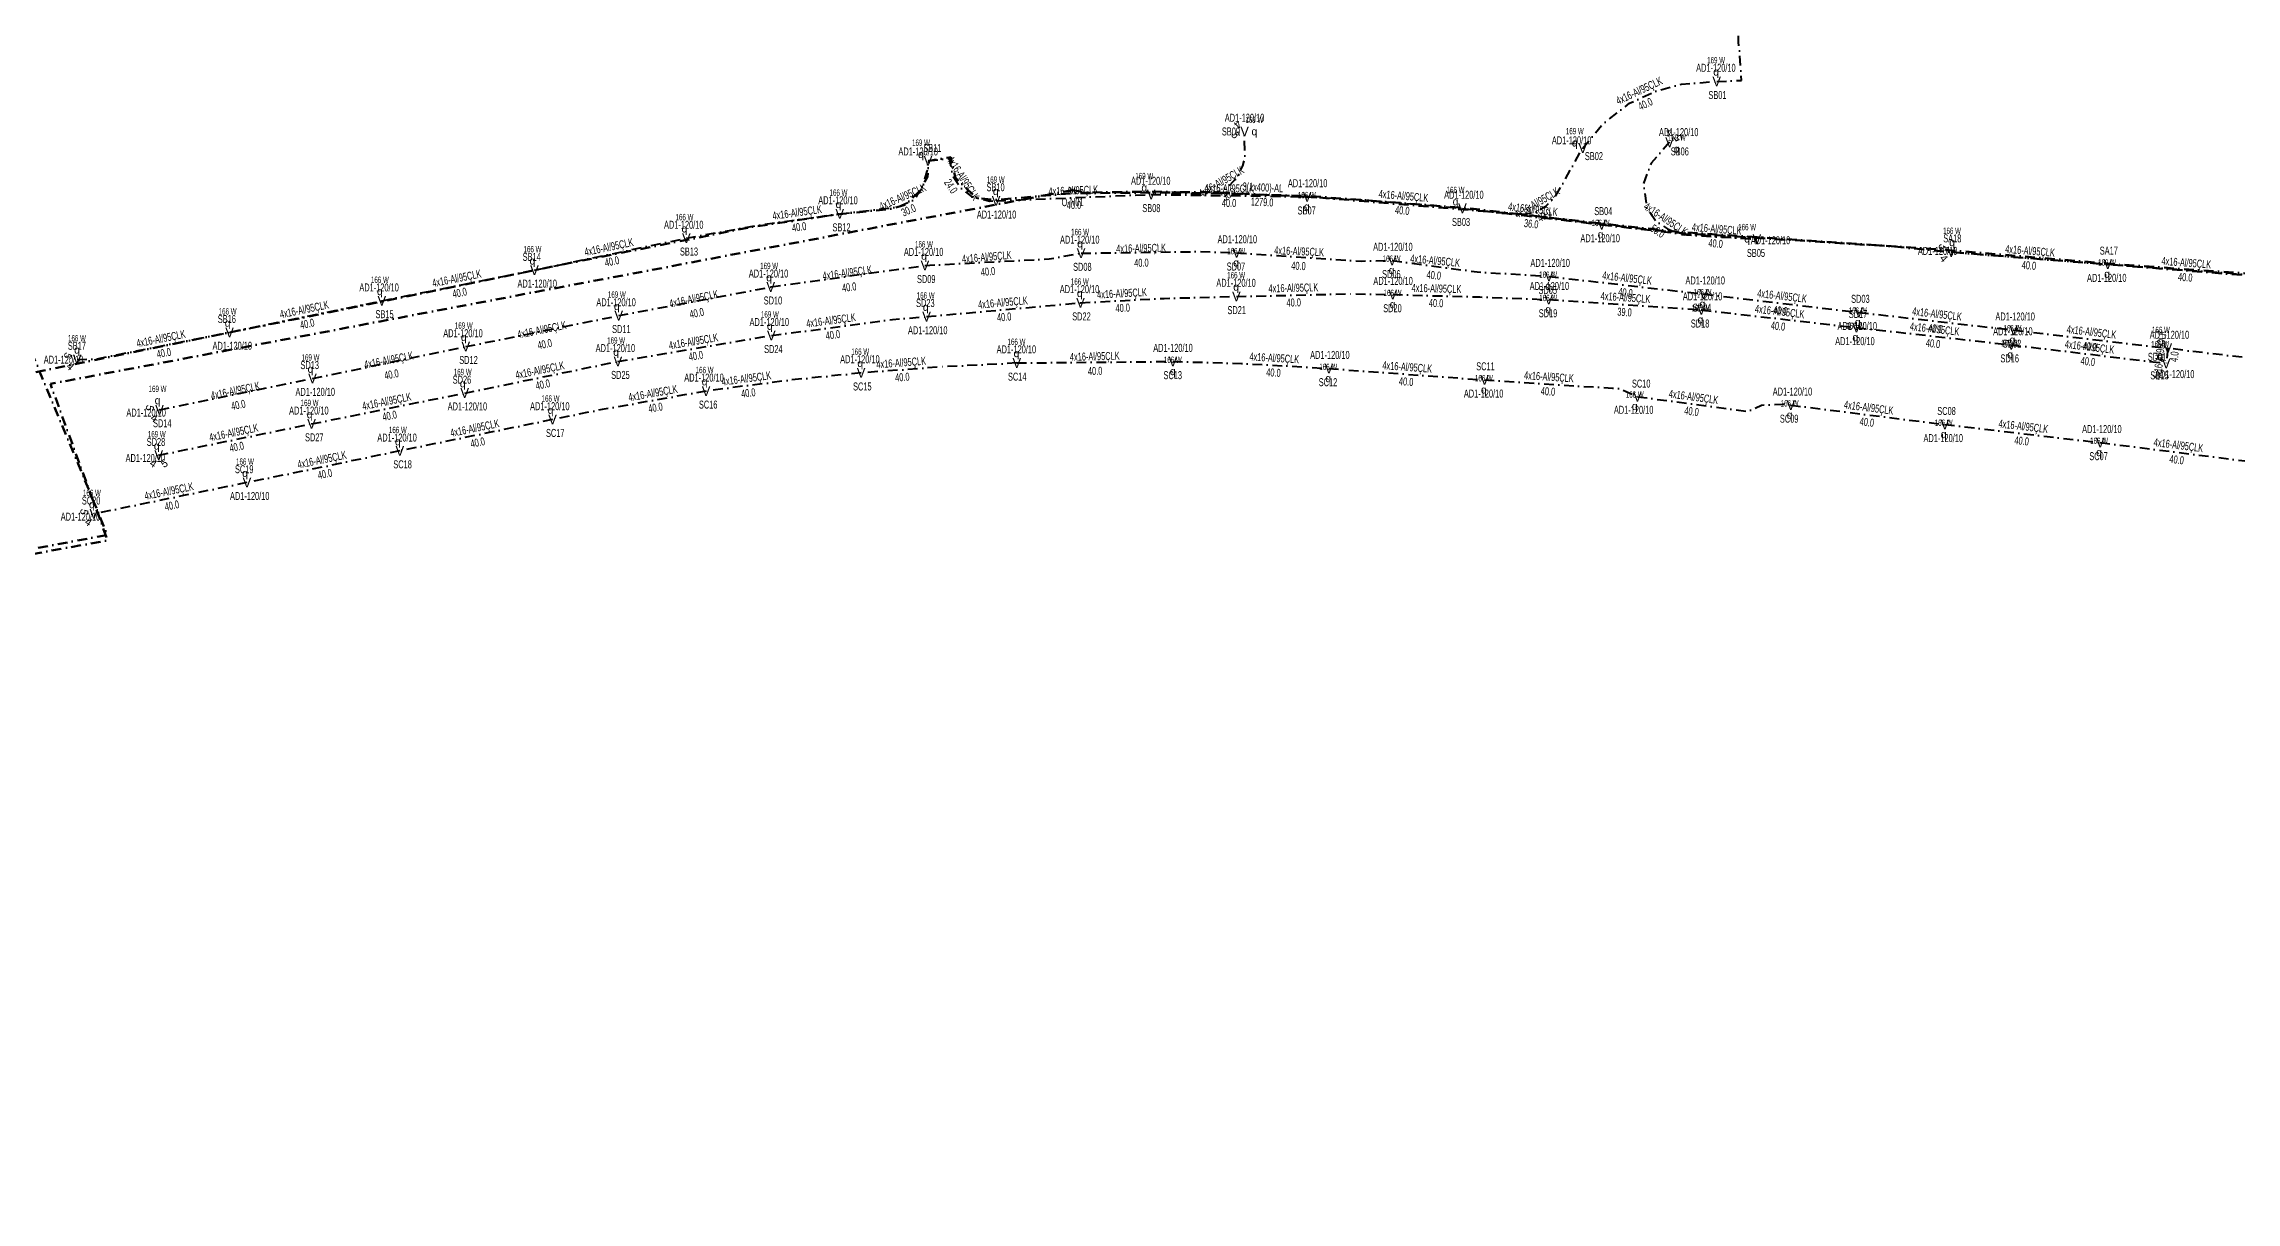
# Model space of a CAD drawing. Header units: millimetres. Extents: x 554556 to 559004, y 4084130 to 4087120.
# Drawn here: x 557210 to 557772, y 4085521 to 4085818 of the extents above; entities that cross this region are included whole.
import ezdxf
from ezdxf.enums import TextEntityAlignment as Align

# ---------------------------------------------------------------- set-up
doc = ezdxf.new("R2010")
doc.units = ezdxf.units.MM
doc.linetypes.add('DASHDOT', pattern=[5, 2.5, -1.25, 0, -1.25])
for name, color, linetype, lineweight in [('DIREK_AYD_YENI', 152, 'Continuous', 25), ('HAT_AYD_YERALTI_YENI', 4, 'DASHDOT', 40), ('HAT_OG_YERALTI_MEVCUT', 48, 'DASHDOT', 70), ('HAT_OG_YERALTI_YENI', 1, 'DASHDOT', 70), ('NODE_OG_YENI', 5, 'Continuous', 25)]:
    doc.layers.add(name, color=color, linetype=linetype, lineweight=lineweight)
doc.layers.add('LAMBA_GUCU', color=4, linetype='Continuous')
doc.styles.add('Direk', font='B_CAD')
doc.styles.get("Standard").update_dxf_attribs({"font": 'Arial'})

msp = doc.modelspace()

# ---------------------------------------------------------------- linework, layer by layer
at = {"layer": 'HAT_AYD_YERALTI_YENI', "flags": 128}
for points in [[(557638.451, 4085808.282), (557644.822442, 4085808.531393), (557644.083831, 4085818.379545), (557643.837627, 4085858.264562), (557650.33, 4085859.74)], [(557604.147227, 4085791.151812), (557609.267794, 4085797.368831), (557616.123023, 4085802.664405), (557622.651812, 4085805.747444), (557629.455942, 4085807.592808), (557638.451, 4085808.282)], [(557493.58227, 4085779.308669), (557509.25913, 4085779.647735), (557511.212187, 4085780.233652), (557513.779062, 4085781.740295), (557515.843721, 4085784.083963), (557517.071357, 4085786.650838), (557517.545671, 4085788.771299), (557517.517, 4085795.466)], [(557626.395159, 4085792.669202), (557621.640485, 4085787.34435), (557619.707238, 4085782.063285), (557620.555981, 4085775.839172), (557622.913599, 4085772.444202), (557625.837046, 4085770.510955), (557629.420626, 4085769.049231), (557648.752717, 4085767.810246)], [(557413.804612, 4085774.344181), (557428.594834, 4085776.070339), (557432.744242, 4085777.909281), (557435.007556, 4085781.162795), (557436.233517, 4085785.312203), (557436.422, 4085787.906)], [(557436.422, 4085787.906), (557441.817441, 4085788.548897), (557442.796759, 4085784.051287), (557444.90048, 4085780.859434), (557447.529298, 4085778.741081), (557452.291687, 4085777.609425), (557453.847715, 4085777.656577)], [(557573.328, 4085775.747), (557583.980968, 4085774.472993), (557588.138188, 4085774.082382), (557592.016401, 4085774.779902), (557594.694879, 4085776.342347), (557597.15015, 4085778.825519), (557603.728715, 4085790.454292), (557604.147227, 4085791.151812)], [(557453.847715, 4085777.656577), (557493.58227, 4085779.308669)], [(557493.58227, 4085779.308669), (557533.542, 4085778.694)], [(557533.542, 4085778.694), (557549.364033, 4085777.807597), (557566.78239, 4085776.347848), (557573.328, 4085775.747)], [(557573.328, 4085775.747), (557609.004193, 4085771.556352)], [(557374.506913, 4085768.104838), (557392.469393, 4085771.350901), (557413.804612, 4085774.344181)], [(557609.004193, 4085771.556352), (557627.911371, 4085769.413427), (557648.752717, 4085767.810246)], [(557335.593496, 4085759.887836), (557374.506913, 4085768.104838)], [(557435.623292, 4085761.100392), (557467.462052, 4085762.783864), (557475.618482, 4085764.240562)], [(557475.618482, 4085764.240562), (557506.144925, 4085764.669649), (557515.477169, 4085764.333302)], [(557515.477169, 4085764.333302), (557547.357408, 4085762.230507), (557555.307854, 4085762.391708)], [(557698.542483, 4085764.566137), (557738.647263, 4085761.423068)], [(557296.493076, 4085752.049381), (557335.593496, 4085759.887836)], [(557396.122362, 4085755.585446), (557435.623292, 4085761.100392)], [(557555.307854, 4085762.391708), (557577.059725, 4085759.473125), (557595.485, 4085758.288)], [(557595.485, 4085758.288), (557635.111718, 4085753.7819)], [(557738.647263, 4085761.423068), (557778.619887, 4085758.481966)], [(557357.176988, 4085748.240769), (557396.122362, 4085755.585446)], [(557475.477772, 4085751.541177), (557496.901444, 4085752.666126), (557515.413464, 4085753.156511)], [(557515.413464, 4085753.156511), (557544.68969, 4085753.827278), (557555.478152, 4085753.643384)], [(557555.478152, 4085753.643384), (557577.772356, 4085753.030081), (557595.426202, 4085752.355802)], [(557635.111718, 4085753.7819), (557674.867745, 4085749.081599)], [(557257.48626, 4085743.953425), (557296.493076, 4085752.049381)], [(557317.993283, 4085740.305615), (557357.176988, 4085748.240769)], [(557396.275, 4085743.145), (557427.314542, 4085747.232473), (557436.038, 4085747.987)], [(557436.038, 4085747.987), (557475.477772, 4085751.541177)], [(557595.426202, 4085752.355802), (557634.520279, 4085749.714141)], [(557634.520279, 4085749.714141), (557674.262513, 4085745.182515)], [(557674.867745, 4085749.081599), (557714.509197, 4085744.550024)], [(558117.395276, 4085700.127743), (558116.308191, 4085700.309783), (558117.754618, 4085709.266504), (558077.588452, 4085713.828312), (557996.237997, 4085723.227311), (557938.869754, 4085730.043236), (557879.198945, 4085736.842397), (557832.991537, 4085742.317539), (557799.428367, 4085745.706168), (557787.801319, 4085747.486386), (557786.187996, 4085735.970602), (557754.023748, 4085739.873239)], [(557218.439384, 4085737.020613), (557223.061259, 4085737.1003), (557257.48626, 4085743.953425)], [(557356.974037, 4085736.492587), (557396.275, 4085743.145)], [(557674.262513, 4085745.182515), (557713.925029, 4085740.760217)], [(557714.509197, 4085744.550024), (557754.023748, 4085739.873239)], [(557278.728455, 4085732.141841), (557317.993283, 4085740.305615)], [(557317.71696, 4085728.405947), (557356.974037, 4085736.492587)], [(557459.158, 4085736.112), (557440.099872, 4085735.121996), (557419.272608, 4085733.579926)], [(557459.158, 4085736.112), (557499.143554, 4085736.489698)], [(557499.143554, 4085736.489698), (557516.721861, 4085736.002001), (557533.319494, 4085735.058954), (557539.119235, 4085734.681735)], [(557713.925029, 4085740.760217), (557753.611067, 4085735.998151)], [(557754.023748, 4085739.873239), (557753.611067, 4085735.998151)], [(557239.54, 4085724.092), (557278.728455, 4085732.141841)], [(557419.272608, 4085733.579926), (557400.68846, 4085731.677669), (557379.562455, 4085728.904174)], [(557539.119235, 4085734.681735), (557578.985435, 4085731.762649)], [(557578.985435, 4085731.762649), (557611.736752, 4085729.64486), (557613.689809, 4085729.505356), (557618.153938, 4085727.468597)], [(557278.490518, 4085720.488697), (557317.71696, 4085728.405947)], [(557379.562455, 4085728.904174), (557352.964306, 4085724.176172), (557340.224951, 4085721.60855)], [(557618.153938, 4085727.468597), (557646.409297, 4085723.688171), (557649.948022, 4085725.320292), (557655.207324, 4085725.574189), (557657.442941, 4085725.309518)], [(557657.442941, 4085725.309518), (557696.913421, 4085720.334798)], [(557239.338661, 4085712.453755), (557278.490518, 4085720.488697)], [(557340.224951, 4085721.60855), (557301.106699, 4085713.565647)], [(557696.913421, 4085720.334798), (557736.702735, 4085715.702849)], [(557301.106699, 4085713.565647), (557261.942975, 4085705.451733)], [(557736.702735, 4085715.702849), (557776.360608, 4085710.683645)], [(557261.942975, 4085705.451733), (557222.721158, 4085697.427106)]]:
    msp.add_lwpolyline(points, dxfattribs=at)
at = {"layer": 'HAT_OG_YERALTI_MEVCUT', "flags": 128}
for points in [[(556987.792523, 4084153.935905), (556775.918808, 4084986.16008), (556512.123138, 4085579.47159), (556792.689258, 4085611.346143), (557226.219593, 4085692.029726), (557206.690577, 4085739.108603), (557148.697505, 4085843.496067), (557213.299786, 4085876.608492), (557685.692326, 4085871.60311), (557686.248507, 4085911.091982), (557685.971198, 4085940.814557), (557689.308286, 4085950.408685), (557711.122964, 4085974.723149), (557718.909502, 4085978.477373), (557891.447271, 4085977.850507), (558045.556668, 4085976.85727), (558084.405964, 4085993.507069), (558123.413739, 4085916.196477), (558145.900454, 4085873.264276), (558159.99965, 4085863.394839), (558168.782239, 4085838.83418), (558182.151982, 4085846.962984), (558192.63386, 4085848.353437), (558216.057649, 4085852.096965), (558286.691157, 4085862.354931), (558304.660091, 4085866.098459), (558328.725628, 4085875.189884), (558421.260109, 4085908.206532), (558443.86582, 4085987.326521), (558455.232825, 4086025.698675), (558442.774305, 4086138.44626), (558419.136052, 4086141.322895)], [(557473.457977, 4085780.413567), (557211.572831, 4085730.739025), (557226.219593, 4085690.634796), (556823.162732, 4085616.60019), (556517.026915, 4085579.12132), (556757.303957, 4085020.729943), (556987.792523, 4084153.935905)]]:
    msp.add_lwpolyline(points, dxfattribs=at)
at = {"layer": 'HAT_OG_YERALTI_YENI', "flags": 128}
for points in [[(556908.394, 4085680.576), (556909.508278, 4085676.18837), (556911.116978, 4085672.931733), (556927.714057, 4085676.894629), (557092.798113, 4085710.297506), (557346.853042, 4085762.15357), (557390.849225, 4085770.894533), (557413.710233, 4085774.277079), (557427.114768, 4085775.613223), (557430.692184, 4085776.690758), (557434.054093, 4085779.966464), (557436.252264, 4085783.802488), (557436.640177, 4085787.897121), (557442.243358, 4085788.845352), (557443.450197, 4085783.54388), (557448.14825, 4085779.018233), (557449.010278, 4085778.328611), (557453.665229, 4085777.897597), (557473.843851, 4085779.668172), (557477.550571, 4085779.62507), (557508.098492, 4085779.938989), (557536.102871, 4085778.563563), (557589.440024, 4085774.13929), (557606.21321, 4085772.000701), (557629.668128, 4085769.378412), (557683.862102, 4085765.954868), (557699.741519, 4085764.425199), (557780.653324, 4085758.074252), (557858.35509, 4085752.231208), (557897.368923, 4085748.254069), (557937.670231, 4085743.349507), (557976.778759, 4085740.792775), (558017.260685, 4085741.15968), (558046.469822, 4085743.60791), (558056.667613, 4085747.104296), (558068.583128, 4085754.707624), (558089.634281, 4085769.931469), (558100.700632, 4085765.512228), (558092.780604, 4085748.943369), (558095.217719, 4085747.682191), (558102.933685, 4085748.239344), (558108.139007, 4085747.675711), (558105.389, 4085734.85)], [(557473.457977, 4085780.413567), (557477.07814, 4085779.822111), (557494.617231, 4085780.020293), (557534.656916, 4085778.865326), (557573.721979, 4085775.86781), (557609.083482, 4085771.832838), (557628.168338, 4085769.774365), (557649.595095, 4085768.314425), (557698.01595, 4085765.009604), (557741.620327, 4085761.36199), (557786.679657, 4085758.144311), (557834.574927, 4085754.453576), (557859.582734, 4085752.265969), (557913.970201, 4085746.299018), (557937.602775, 4085743.210134), (557958.084865, 4085741.793135), (557977.407591, 4085740.590832), (557995.114528, 4085740.548366), (558016.326588, 4085741.149517), (558040.179544, 4085742.909626), (558045.504029, 4085743.510778), (558056.567951, 4085747.155166), (558064.082345, 4085751.577923), (558083.780447, 4085765.570163), (558087.516174, 4085768.189466), (558089.362568, 4085770.03586), (558100.655628, 4085765.398405), (558092.75478, 4085749.081436), (558094.687052, 4085747.922073), (558099.356119, 4085748.232938), (558105.195876, 4085748.104119), (558108.201634, 4085747.803544), (558105.539391, 4085736.295787), (558105.389, 4085734.85)]]:
    msp.add_lwpolyline(points, dxfattribs=at)

# ---------------------------------------------------------------- texts
at = {"layer": 'DIREK_AYD_YENI', "width": 0.53}
for s, p in [('AD1-120/10', (557638.248827, 4085811.776156)), ('SB01', (557638.653173, 4085804.787844)), ('AD1-120/10', (557517.502011, 4085798.965968)), ('SB11', (557437.529249, 4085791.226241)), ('SB09', (557514.017032, 4085795.451011)), ('AD1-120/10', (557601.287923, 4085793.170321)), ('AD1-120/10', (557628.726308, 4085795.279901)), ('AD1-120/10', (557433.890795, 4085790.32323)), ('SB02', (557607.006532, 4085789.133304)), ('SB06', (557629.005858, 4085790.338054)), ('SB10', (557453.722008, 4085781.154319)), ('AD1-120/10', (557493.471724, 4085782.806923)), ('AD1-120/10', (557533.666829, 4085782.191773)), ('AD1-120/10', (557413.358578, 4085777.815643)), ('AD1-120/10', (557453.973422, 4085774.158835)), ('SB08', (557493.628072, 4085775.808969)), ('SB07', (557533.417171, 4085775.196227)), ('AD1-120/10', (557573.692154, 4085779.228004)), ('SB04', (557609.405433, 4085775.033277)), ('AD1-120/10', (557373.834074, 4085771.539556)), ('SB12', (557414.250646, 4085770.872718)), ('SB03', (557572.960193, 4085772.26638)), ('SB14', (557334.887949, 4085763.315985)), ('SB13', (557375.179752, 4085764.67012)), ('AD1-120/10', (557435.288601, 4085764.584352)), ('AD1-120/10', (557475.285111, 4085767.72465)), ('AD1-120/10', (557515.655399, 4085767.828761)), ('AD1-120/10', (557555.505685, 4085765.886112)), ('AD1-120/10', (557608.602953, 4085768.079427)), ('SB05', (557648.517714, 4085764.318144)), ('AD1-120/10', (557652.244051, 4085767.564095)), ('AD1-120/10', (557695.053183, 4085764.839599)), ('SA18', (557698.815945, 4085768.055438)), ('SA17', (557738.912409, 4085764.913011)), ('AD1-120/10', (557395.555906, 4085759.039303)), ('SD09', (557435.957983, 4085757.616431)), ('SD08', (557475.951854, 4085760.756475)), ('SD07', (557515.298939, 4085760.837843)), ('AD1-120/10', (557555.556101, 4085757.142516)), ('SD06', (557555.110023, 4085758.897303)), ('AD1-120/10', (557595.795147, 4085761.774231)), ('AD1-120/10', (557635.514912, 4085757.258599)), ('AD1-120/10', (557738.382117, 4085757.933126)), ('AD1-120/10', (557295.793456, 4085755.478745)), ('AD1-120/10', (557336.299042, 4085756.459687)), ('AD1-120/10', (557356.505315, 4085751.675715)), ('SD10', (557396.688817, 4085752.131589)), ('AD1-120/10', (557475.228896, 4085755.032317)), ('AD1-120/10', (557515.327038, 4085756.655443)), ('AD1-120/10', (557595.610996, 4085755.850921)), ('SD05', (557595.174853, 4085754.801769)), ('AD1-120/10', (557634.836604, 4085753.199817)), ('SD03', (557675.27197, 4085752.558178)), ('SB16', (557256.788942, 4085747.383257)), ('SB15', (557297.192696, 4085748.620018)), ('AD1-120/10', (557395.754369, 4085746.606061)), ('SD23', (557435.730131, 4085751.473433)), ('SD22', (557475.726648, 4085748.050037)), ('SD21', (557515.49989, 4085749.657578)), ('SD20', (557555.400202, 4085750.144252)), ('SD19', (557595.241409, 4085748.860684)), ('SD18', (557634.203953, 4085746.228465)), ('SD04', (557634.708523, 4085750.305202)), ('SD17', (557674.654693, 4085748.660474)), ('AD1-120/10', (557714.913641, 4085748.026578)), ('SB17', (557218.379048, 4085740.520093)), ('AD1-120/10', (557258.183578, 4085740.523593)), ('AD1-120/10', (557317.289702, 4085743.734167)), ('SD11', (557357.848662, 4085744.805823)), ('AD1-120/10', (557436.345869, 4085744.500567)), ('AD1-120/10', (557673.870332, 4085741.704557)), ('AD1-120/10', (557674.46352, 4085745.60502)), ('AD1-120/10', (557714.327446, 4085744.237006)), ('SD02', (557714.104754, 4085741.073471)), ('AD1-120/10', (557754.440226, 4085743.348372)), ('AD1-120/10', (557214.939904, 4085736.960277)), ('SD13', (557278.020099, 4085735.569411)), ('SD12', (557318.696864, 4085736.877062)), ('AD1-120/10', (557356.328798, 4085739.932596)), ('SD24', (557396.795631, 4085739.683939)), ('AD1-120/10', (557418.965163, 4085737.066397)), ('AD1-120/10', (557459.050662, 4085739.610354)), ('AD1-120/10', (557499.175564, 4085739.989552)), ('AD1-120/10', (557539.360615, 4085738.173401)), ('SC11', (557579.226157, 4085735.254361)), ('SD16', (557713.522613, 4085737.283428)), ('SD01', (557751.287879, 4085737.690347)), ('SD26', (557317.017657, 4085731.835375)), ('SD25', (557357.619277, 4085733.052577)), ('AD1-120/10', (557379.028253, 4085732.363167)), ('SC15', (557419.580054, 4085730.093455)), ('SC14', (557459.265338, 4085732.613646)), ('SC13', (557499.111544, 4085732.989845)), ('SC12', (557538.877856, 4085731.190068)), ('SC10', (557619.122939, 4085730.831785)), ('SD15', (557751.906144, 4085732.94148)), ('AD1-120/10', (557755.79175, 4085733.26052)), ('AD1-120/10', (557277.792477, 4085723.918381)), ('AD1-120/10', (557279.436812, 4085728.714272)), ('AD1-120/10', (557318.416262, 4085724.97652)), ('AD1-120/10', (557339.526754, 4085725.038203)), ('SC16', (557380.096658, 4085725.445182)), ('AD1-120/10', (557578.744712, 4085728.270937)), ('AD1-120/10', (557617.184937, 4085724.105408)), ('AD1-120/10', (557657.867519, 4085728.78367)), ('SC08', (557697.334613, 4085723.809363)), ('AD1-120/10', (557236.111583, 4085723.387757)), ('SD14', (557240.244243, 4085720.663583)), ('SC17', (557340.923149, 4085718.178897)), ('SC09', (557657.018362, 4085721.835366)), ('AD1-120/10', (557737.124826, 4085719.177304)), ('SD28', (557238.635038, 4085715.882299)), ('SD27', (557279.188559, 4085717.059012)), ('AD1-120/10', (557300.399238, 4085716.993401)), ('AD1-120/10', (557696.49223, 4085716.860234)), ('AD1-120/10', (557235.910117, 4085711.750132)), ('SC19', (557261.237174, 4085708.879829)), ('SC18', (557301.81416, 4085710.137893)), ('SC07', (557736.280644, 4085712.228394)), ('AD1-120/10', (557262.648777, 4085702.023637)), ('AD1-120/10', (557219.29219, 4085696.725553)), ('SC20', (557222.019605, 4085700.856075))]:
    msp.add_text(s, height=2.05, dxfattribs=at).set_placement(p, align=Align.MIDDLE_CENTER)
at = {"layer": 'DIREK_AYD_YENI', "style": 'Direk'}
for p in [(557638.451, 4085808.282), (557517.517, 4085795.466), (557604.147227, 4085791.151812), (557626.395159, 4085792.669202), (557436.422, 4085787.906), (557413.804612, 4085774.344181), (557453.847715, 4085777.656577), (557493.58227, 4085779.308669), (557533.542, 4085778.694), (557573.328, 4085775.747), (557609.004193, 4085771.556352), (557374.506913, 4085768.104838), (557475.618482, 4085764.240562), (557515.477169, 4085764.333302), (557648.752717, 4085767.810246), (557698.542483, 4085764.566137), (557335.593496, 4085759.887836), (557435.623292, 4085761.100392), (557555.307854, 4085762.391708), (557595.485, 4085758.288), (557738.647263, 4085761.423068), (557296.493076, 4085752.049381), (557396.122362, 4085755.585446), (557475.477772, 4085751.541177), (557515.413464, 4085753.156511), (557555.478152, 4085753.643384), (557595.426202, 4085752.355802), (557635.111718, 4085753.7819), (557357.176988, 4085748.240769), (557436.038, 4085747.987), (557634.520279, 4085749.714141), (557674.867745, 4085749.081599), (557257.48626, 4085743.953425), (557317.993283, 4085740.305615), (557396.275, 4085743.145), (557674.262513, 4085745.182515), (557713.925029, 4085740.760217), (557714.509197, 4085744.550024), (557218.439384, 4085737.020613), (557356.974037, 4085736.492587), (557459.158, 4085736.112), (557499.143554, 4085736.489698), (557539.119235, 4085734.681735), (557753.611067, 4085735.998151), (557754.023748, 4085739.873239), (557278.728455, 4085732.141841), (557419.272608, 4085733.579926), (557578.985435, 4085731.762649), (557239.54, 4085724.092), (557317.71696, 4085728.405947), (557379.562455, 4085728.904174), (557618.153938, 4085727.468597), (557657.442941, 4085725.309518), (557278.490518, 4085720.488697), (557340.224951, 4085721.60855), (557696.913421, 4085720.334798), (557239.338661, 4085712.453755), (557301.106699, 4085713.565647), (557736.702735, 4085715.702849), (557261.942975, 4085705.451733), (557222.721158, 4085697.427106)]:
    msp.add_text('V', height=2.5, dxfattribs=at).set_placement(p, align=Align.MIDDLE_CENTER)
at = {"layer": 'DIREK_AYD_YENI', "color": 4, "style": 'Direk'}
for p in [(557638.30659, 4085810.777826), (557520.016977, 4085795.476707), (557602.104867, 4085792.593604), (557434.613996, 4085789.632593), (557628.259944, 4085791.004096), (557491.814503, 4085781.076436), (557413.486016, 4085776.823797), (557453.757925, 4085780.154964), (557533.452837, 4085776.195591), (557571.560233, 4085777.514767), (557374.026314, 4085770.558208), (557608.717593, 4085769.072834), (557435.384227, 4085763.588935), (557475.38036, 4085766.729196), (557646.258908, 4085767.986068), (557698.737813, 4085767.058495), (557335.089534, 4085762.336514), (557395.717751, 4085758.052486), (557515.349862, 4085761.836545), (557555.166546, 4085759.895705), (557738.457873, 4085758.930252), (557295.993348, 4085754.498927), (557475.300003, 4085754.034849), (557515.351731, 4085755.655748), (557595.263467, 4085755.797835), (557356.697222, 4085750.694302), (557435.818093, 4085750.477309), (557555.422473, 4085751.144004), (557595.294207, 4085749.859289), (557634.294332, 4085747.224372), (557634.823721, 4085751.298544), (557674.579013, 4085746.598328), (557256.988175, 4085746.403305), (557317.490725, 4085742.754581), (557395.903121, 4085745.617186), (557673.982384, 4085742.698259), (557714.220309, 4085742.066772), (557752.255981, 4085741.641006), (557218.396287, 4085739.520241), (557356.513152, 4085738.949737), (557419.053004, 4085736.070262), (557459.08133, 4085738.610824), (557713.637589, 4085738.276796), (557752.053437, 4085737.953601), (557278.222486, 4085734.590105), (557317.217458, 4085730.855539), (557379.180882, 4085731.374883), (557499.12069, 4085733.989803), (557538.946821, 4085732.187687), (557239.036969, 4085726.540869), (557339.726239, 4085724.058302), (557578.81349, 4085729.268569), (557617.461794, 4085725.066319), (557277.991917, 4085722.938471), (557657.13967, 4085722.827981), (557238.836073, 4085714.902715), (557300.60137, 4085716.014043), (557696.61257, 4085717.852967), (557736.401241, 4085713.221095), (557261.438831, 4085707.900373), (557222.220049, 4085699.876369)]:
    msp.add_text('q', height=2, dxfattribs=at).set_placement(p, align=Align.MIDDLE_CENTER)
at = {"layer": 'DIREK_AYD_YENI', "color": 32, "style": 'Direk'}
for s, rotation, p in [('4', 225.245375, (557515.741679, 4085797.22618)), ('5', 292.745375, (557515.21142, 4085794.499409)), ('4', 183.237655, (557626.253965, 4085795.165212)), ('5', 115.737656, (557628.647139, 4085793.75483)), ('5', 243.018809, (557696.314595, 4085765.700382)), ('4', 310.518809, (557696.642001, 4085762.941893)), ('5', 248.487762, (557216.113536, 4085737.937362)), ('4', 315.987762, (557216.702354, 4085735.222634)), ('5', 259.107868, (557237.085038, 4085724.564402)), ('4', 326.607867, (557238.164085, 4085722.004691)), ('4', 326.597501, (557237.962369, 4085710.366695)), ('5', 394.0975, (557240.740169, 4085710.383543)), ('5', 259.062912, (557220.266568, 4085697.901434)), ('4', 326.562911, (557221.343606, 4085695.340878))]:
    msp.add_text(s, height=2, rotation=rotation, dxfattribs=at).set_placement(p, align=Align.MIDDLE_CENTER)
at = {"layer": 'HAT_AYD_YERALTI_YENI', "lineweight": 30, "width": 0.53}
for rotation, p in [(25.277722, (557619.024462, 4085804.974536)), (303.388514, (557444.558334, 4085782.923127)), (23.90205, (557430.32514, 4085777.766914)), (2.380885, (557473.679682, 4085779.331889)), (30.411081, (557512.065354, 4085781.720027)), (359.118734, (557513.575208, 4085779.851234)), (7.986332, (557403.018906, 4085773.689297)), (355.209509, (557558.144197, 4085777.924753)), (353.300541, (557591.265259, 4085774.495872)), (30.256437, (557592.927349, 4085776.295337)), (326.523722, (557624.844176, 4085772.186575)), (355.601295, (557638.397236, 4085769.459333)), (11.923484, (557354.87459, 4085764.827998)), (4.879605, (557451.541253, 4085762.277771)), (1.230063, (557491.023591, 4085764.523857)), (357.692174, (557531.433842, 4085763.722932)), (355.518807, (557718.661285, 4085763.842004)), (11.335814, (557315.876211, 4085756.802027)), (7.674813, (557415.858306, 4085758.252933)), (354.700111, (557566.240806, 4085761.330394)), (353.512553, (557615.394396, 4085756.879507)), (355.791879, (557758.695948, 4085760.800226)), (11.603754, (557376.603711, 4085751.59151)), (5.149483, (557455.68146, 4085750.610613)), (3.005819, (557486.145036, 4085752.952482)), (1.312514, (557530.032107, 4085754.341672)), (358.424218, (557566.648628, 4085754.186411)), (356.134291, (557615.030546, 4085751.883038)), (353.257298, (557655.08953, 4085752.275871)), (11.725396, (557276.81693, 4085748.833666)), (7.502815, (557411.683828, 4085746.03121)), (353.494919, (557654.487693, 4085748.292856)), (353.478596, (557694.785009, 4085747.660312)), (11.258912, (557240.107803, 4085741.360504)), (11.504538, (557337.674997, 4085743.633158)), (9.606573, (557376.482714, 4085740.656624)), (353.637902, (557694.187961, 4085743.816131)), (353.157594, (557733.869316, 4085739.22313)), (353.250101, (557734.366378, 4085743.05574)), (443.921147, (557752.972187, 4085738.025708)), (10.864677, (557298.44495, 4085735.877185)), (11.639654, (557337.174006, 4085733.281788)), (364.234506, (557429.623477, 4085735.198641)), (1.542904, (557479.149622, 4085736.801465)), (356.748054, (557525.068895, 4085736.379109)), (355.812158, (557559.114408, 4085734.069922)), (11.723754, (557259.160438, 4085728.032232)), (370.079434, (557366.114619, 4085727.377054)), (367.479214, (557390.014816, 4085731.13369)), (356.30025, (557595.415942, 4085731.551983)), (11.410966, (557297.935571, 4085725.28052)), (352.379368, (557632.394339, 4085726.420877)), (352.81652, (557677.284471, 4085723.665486)), (11.5975, (557258.74371, 4085717.303872)), (371.618381, (557320.494642, 4085718.419683)), (353.359977, (557716.906364, 4085718.863122)), (371.704906, (557281.352397, 4085710.341015)), (352.786847, (557756.638398, 4085714.03652)), (371.56291, (557242.16169, 4085702.272169))]:
    msp.add_text('4x16-Al/95ÇLK', height=2.05, rotation=rotation, dxfattribs=at).set_placement(p, align=Align.CENTER)
for s, rotation, p in [('40.0', 25.277722, (557619.750373, 4085803.437313)), ('24.0', 303.388514, (557443.138905, 4085781.987594)), ('36.0', 30.411081, (557512.925895, 4085780.25392)), ('30.0', 23.90205, (557431.013936, 4085776.212706)), ('40.0', 2.380885, (557473.750303, 4085777.633357)), ('40.0', 359.118734, (557513.549062, 4085778.151435)), ('40.0', 355.209509, (557558.002226, 4085776.230692)), ('40.0', 30.256437, (557593.78393, 4085774.826912)), ('40.0', 7.986332, (557403.255098, 4085772.005785)), ('36.0', 353.300541, (557591.066934, 4085772.80748)), ('50.0', 326.523722, (557623.90647, 4085770.768581)), ('40.0', 355.601295, (557638.266852, 4085767.76434)), ('40.0', 11.923484, (557355.225819, 4085763.164677)), ('40.0', 4.879605, (557451.685859, 4085760.583932)), ('40.0', 1.230063, (557491.060085, 4085762.824249)), ('40.0', 357.692174, (557531.365386, 4085762.024311)), ('40.0', 354.700111, (557566.083779, 4085759.637661)), ('40.0', 355.518807, (557718.528461, 4085762.147201)), ('40.0', 355.791879, (557758.571202, 4085759.104809)), ('40.0', 11.335814, (557316.210361, 4085755.135191)), ('40.0', 7.674813, (557416.085342, 4085756.568162)), ('40.0', 1.312514, (557530.071047, 4085752.642118)), ('40.0', 353.512553, (557615.202321, 4085755.190393)), ('40.0', 11.725396, (557277.162406, 4085747.16914)), ('40.0', 11.603754, (557376.945652, 4085749.926254)), ('40.0', 5.149483, (557455.834042, 4085748.917475)), ('40.0', 3.005819, (557486.23418, 4085751.254821)), ('40.0', 358.424218, (557566.60188, 4085752.487054)), ('39.0', 356.134291, (557614.915935, 4085750.186906)), ('40.0', 353.257298, (557654.889932, 4085750.587629)), ('40.0', 11.504538, (557338.014054, 4085741.967313)), ('40.0', 7.502815, (557411.905805, 4085744.345764)), ('40.0', 353.494919, (557654.295098, 4085746.603801)), ('40.0', 353.637902, (557693.999581, 4085742.126601)), ('40.0', 353.478596, (557694.591933, 4085745.971312)), ('40.0', 353.250101, (557734.166568, 4085741.367523)), ('40.0', 11.258912, (557240.439716, 4085739.693221)), ('40.0', 9.606573, (557376.766413, 4085738.980463)), ('40.0', 353.157594, (557733.66678, 4085737.535238)), ('4.0', 443.921147, (557754.662628, 4085737.845683)), ('40.0', 10.864677, (557298.765384, 4085734.207657)), ('40.0', 11.639654, (557337.516991, 4085731.616747)), ('40.0', 364.234506, (557429.749003, 4085733.503281)), ('40.0', 1.542904, (557479.195396, 4085735.102081)), ('40.0', 356.748054, (557524.97246, 4085734.681846)), ('40.0', 355.812158, (557558.990262, 4085732.374461)), ('40.0', 11.723754, (557259.505867, 4085726.367697)), ('40.0', 370.079434, (557366.412142, 4085725.703292)), ('40.0', 367.479214, (557390.236099, 4085729.448154)), ('40.0', 356.30025, (557595.306245, 4085729.855526)), ('40.0', 352.379368, (557632.168896, 4085724.735891)), ('40.0', 11.410966, (557298.271907, 4085723.614124)), ('40.0', 352.81652, (557677.071891, 4085721.97883)), ('40.0', 11.5975, (557259.08547, 4085715.638579)), ('40.0', 371.618381, (557320.837009, 4085716.754515)), ('40.0', 353.359977, (557716.709792, 4085717.174525)), ('40.0', 371.704906, (557281.697278, 4085708.676365)), ('40.0', 352.786847, (557756.424944, 4085712.349974)), ('40.0', 371.56291, (557242.502444, 4085700.60667))]:
    msp.add_text(s, height=2.05, rotation=rotation, dxfattribs=at).set_placement(p, align=Align.TOP_CENTER)
at = {"layer": 'HAT_OG_YERALTI_YENI', "lineweight": 30, "width": 0.53}
msp.add_text('3(1x400)-AL', height=2.05, rotation=357.188197, dxfattribs=at).set_placement((557522.142379, 4085780.100252), align=Align.CENTER)
msp.add_text('1279.0', height=2.05, rotation=357.188197, dxfattribs=at).set_placement((557522.058985, 4085778.402299), align=Align.TOP_CENTER)
at = {"layer": 'LAMBA_GUCU', "linetype": 'Continuous', "lineweight": 20, "width": 0.55}
for s, p in [('169 W', (557638.305933, 4085813.719931)), ('169 W', (557520.016319, 4085798.418812)), ('169 W', (557434.613338, 4085792.574698)), ('169 W', (557602.104209, 4085795.535709)), ('169 W', (557628.259286, 4085793.946201)), ('169 W', (557453.757267, 4085783.097069)), ('169 W', (557491.813845, 4085784.018541)), ('166 W', (557571.559575, 4085780.456872)), ('166 W', (557413.485358, 4085779.765902)), ('166 W', (557533.452179, 4085779.137696)), ('166 W', (557374.025656, 4085773.500314)), ('166 W', (557475.379702, 4085769.671301)), ('166 W', (557608.716935, 4085772.01494)), ('166 W', (557646.25825, 4085770.928173)), ('166 W', (557698.737155, 4085770.0006)), ('166 W', (557335.088876, 4085765.278619)), ('166 W', (557435.383569, 4085766.53104)), ('166 W', (557515.349204, 4085764.778651)), ('166 W', (557295.99269, 4085757.441032)), ('169 W', (557395.717093, 4085760.994591)), ('166 W', (557515.351073, 4085758.597854)), ('166 W', (557555.165888, 4085762.83781)), ('166 W', (557595.262809, 4085758.73994)), ('169 W', (557738.457215, 4085761.872358)), ('169 W', (557356.696564, 4085753.636407)), ('166 W', (557435.817435, 4085753.419415)), ('166 W', (557475.299345, 4085756.976954)), ('166 W', (557555.421815, 4085754.08611)), ('166 W', (557595.293549, 4085752.801395)), ('166 W', (557634.823063, 4085754.240649)), ('166 W', (557256.987518, 4085749.34541)), ('169 W', (557395.902463, 4085748.559292)), ('166 W', (557634.293674, 4085750.166478)), ('166 W', (557674.578355, 4085749.540434)), ('166 W', (557218.395629, 4085742.462346)), ('169 W', (557317.490067, 4085745.696686)), ('169 W', (557356.512494, 4085741.891842)), ('166 W', (557459.080672, 4085741.552929)), ('166 W', (557673.981726, 4085745.640364)), ('166 W', (557713.636931, 4085741.218902)), ('166 W', (557714.219651, 4085745.008877)), ('166 W', (557752.052779, 4085740.895707)), ('166 W', (557752.255323, 4085744.583112)), ('169 W', (557278.221829, 4085737.53221)), ('166 W', (557419.052347, 4085739.012367)), ('166 W', (557499.120032, 4085736.931908)), ('166 W', (557538.946163, 4085735.129792)), ('169 W', (557239.036311, 4085729.482974)), ('169 W', (557317.2168, 4085733.797644)), ('166 W', (557379.180224, 4085734.316989)), ('166 W', (557578.812832, 4085732.210674)), ('169 W', (557277.991259, 4085725.880577)), ('166 W', (557339.725581, 4085727.000407)), ('166 W', (557617.461137, 4085728.008425)), ('166 W', (557657.139012, 4085725.770086)), ('166 W', (557300.600712, 4085718.956148)), ('166 W', (557696.611912, 4085720.795072)), ('169 W', (557238.835415, 4085717.84482)), ('166 W', (557736.400583, 4085716.163201)), ('166 W', (557261.438173, 4085710.842478)), ('166 W', (557222.219391, 4085702.818475))]:
    msp.add_text(s, height=1.65, dxfattribs=at).set_placement(p, align=Align.MIDDLE_CENTER)
at = {"layer": 'NODE_OG_YENI', "style": 'Direk'}
msp.add_text('M', height=1.4, dxfattribs=at).set_placement((557473.457977, 4085780.413567), align=Align.MIDDLE_CENTER)
at = {"layer": 'NODE_OG_YENI', "width": 0.6}
msp.add_text('O-N01', height=2.1, dxfattribs=at).set_placement((557473.457977, 4085778.413567), align=Align.TOP_CENTER)

doc.saveas('drawing.dxf')
